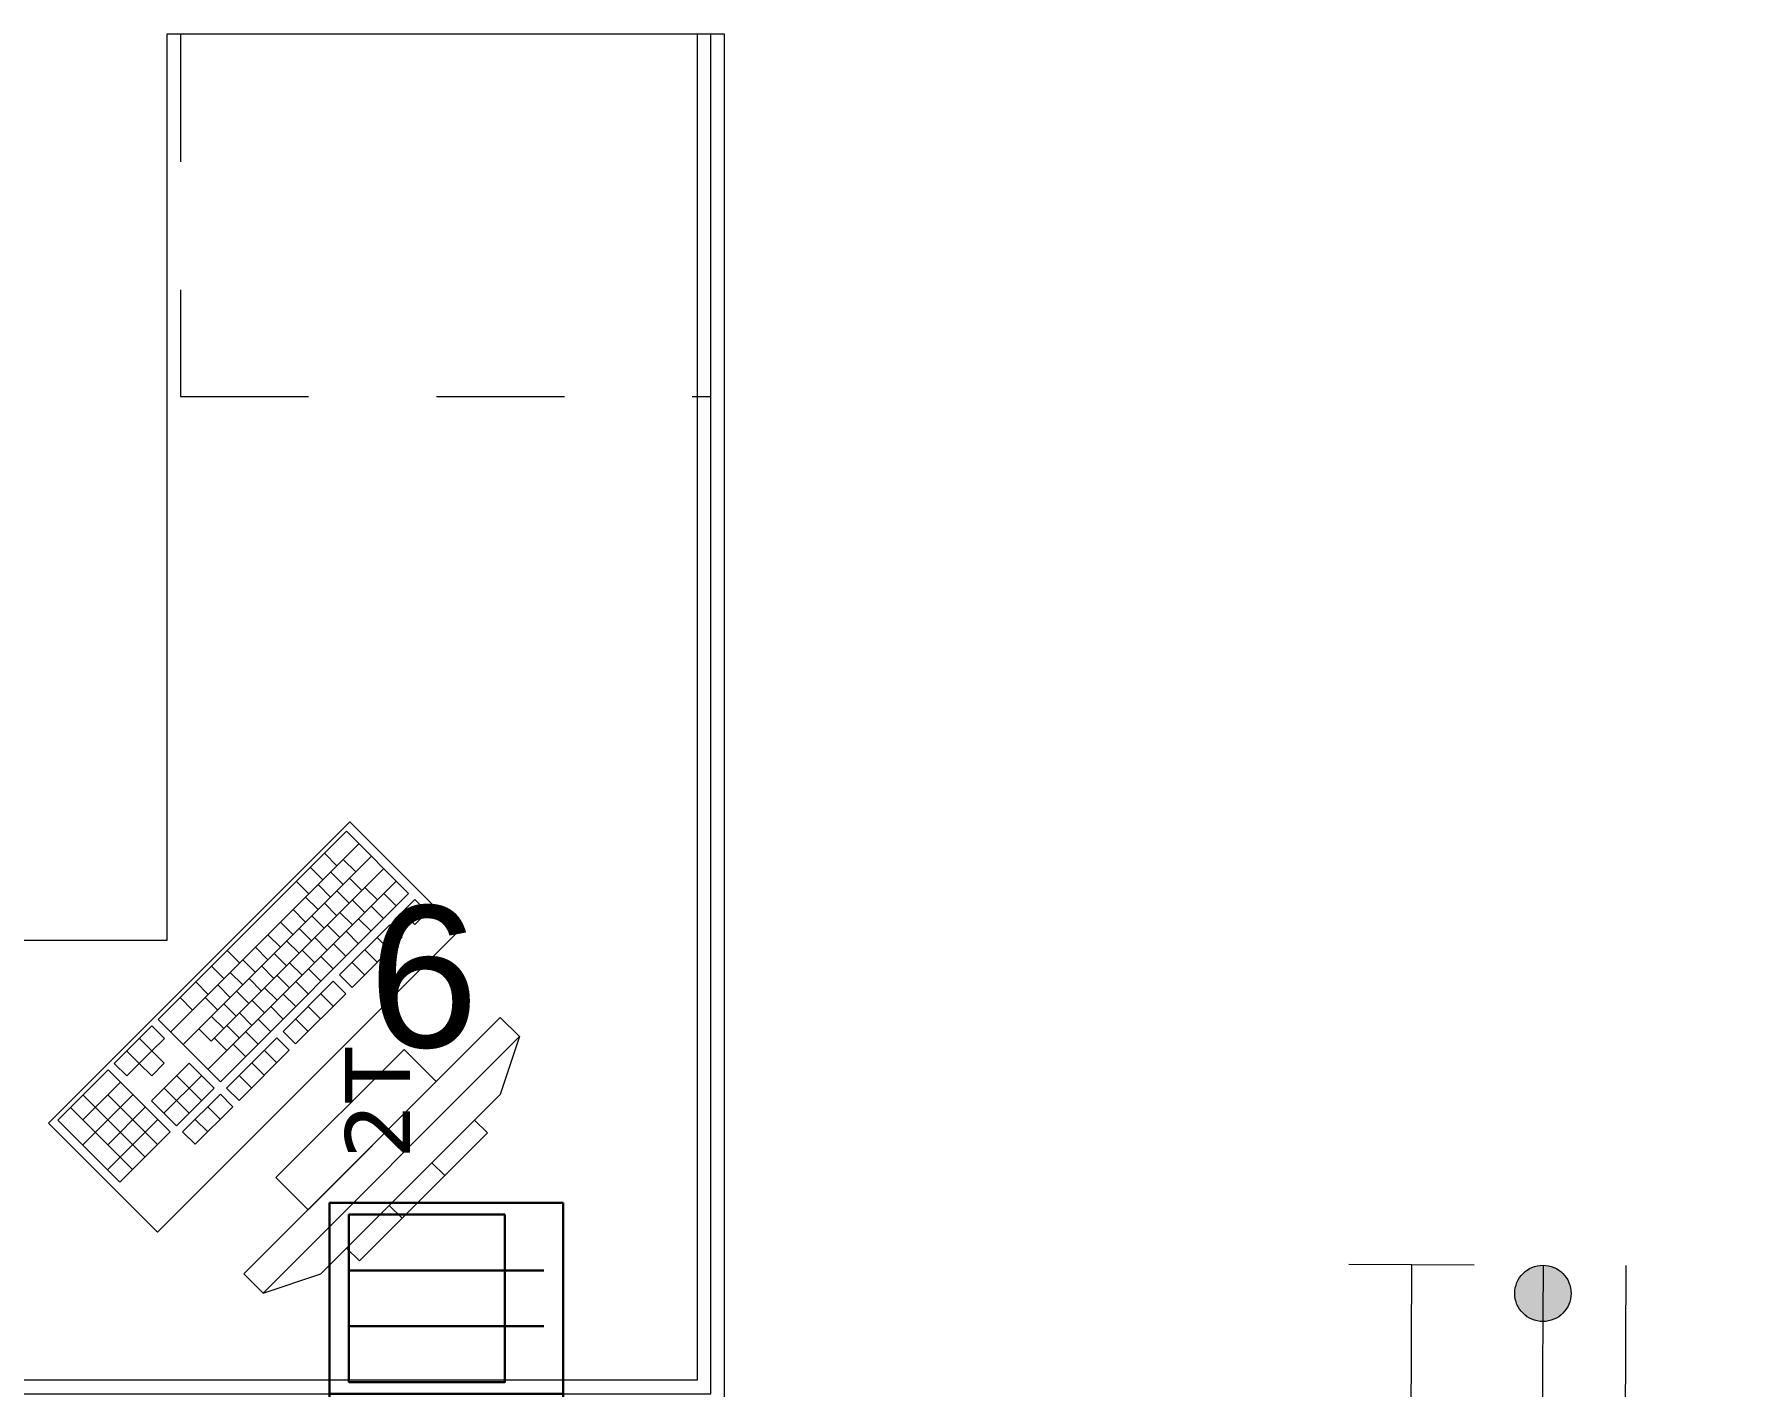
# Model space of a CAD drawing. Header units: inches. Extents: x -19 to 5698, y -728 to 92.
# Drawn here: x 224.433 to 226.312, y 34.992 to 36.485 of the extents above; entities that cross this region are included whole.
import ezdxf

# ---------------------------------------------------------------- set-up
doc = ezdxf.new("R2010")
doc.units = ezdxf.units.IN
doc.header["$MEASUREMENT"] = 0
for name, pattern in [('HIDDEN', [0.375, 0.25, -0.125]), ('Rayas', [0.282222, 0.141111, -0.141111]), ('RAYITAS', [0.375, 0.25, -0.125])]:
    doc.linetypes.add(name, pattern=pattern)
doc.layers.get('0').update_dxf_attribs({"color": 61})
for name, color, linetype, lineweight in [('00 conduct tomacorr', 120, 'HIDDEN', 30), ('00 IE LUZ EMERGENCIA', 253, 'Continuous', 0), ('T-TECHO-E', 150, 'Continuous', 20), ('TOMACORRIENTE', 22, 'RAYITAS', 9)]:
    doc.layers.add(name, color=color, linetype=linetype, lineweight=lineweight)
doc.layers.add('Interior - Mobiliario', color=7, linetype='Continuous')
doc.styles.add('Annotative', font='arial.ttf')

# ---------------------------------------------------------------- blocks, each defined once
blk = doc.blocks.new('CAJA POP UP 6 MODULOS')
at = {"layer": '00 conduct tomacorr', "linetype": 'Continuous'}
for p, q in [((-0.095, -0.165), (-0.095, -0.0151)), ((-0.052, -0.165), (-0.052, -0.0151)), ((0.052, -0.165), (0.052, -0.0151)), ((0.095, -0.165), (0.095, -0.0151)), ((0, -0.165), (0, -0.18))]:
    blk.add_line(p, q, dxfattribs=at)
for points in [[(-0.147, 0), (0.147, 0), (0.147, -0.18), (-0.147, -0.18)], [(0, 0), (0.147, 0), (0.147, -0.18), (0, -0.18)]]:
    blk.add_lwpolyline(points, close=True, dxfattribs=at)
for points in [[(-0.138, -0.045), (-0.009, -0.045), (-0.009, -0.165), (-0.138, -0.165), (-0.138, -0.045)], [(0.009, -0.045), (0.138, -0.045), (0.138, -0.165), (0.009, -0.165), (0.009, -0.045)]]:
    blk.add_lwpolyline(points, dxfattribs=at)
at = {"color": 1, "insert": (-0.1807, -0.168), "char_height": 0.05, "attachment_point": 1, "rotation": 180}
blk.add_mtext_dynamic_manual_height_columns('{\\fVerdana|b0|i0|c0|p34;2T}', width=0.000481, gutter_width=0.1561, heights=[0], dxfattribs=at)
blk = doc.blocks.new('a')
at = {"layer": 'TOMACORRIENTE', "ltscale": 0.05}
h = blk.add_hatch(color=4, dxfattribs=at)
edge = h.paths.add_edge_path()
edge.add_arc((0, 0.0752), 0.0211, 0, 360)
at = {"layer": 'TOMACORRIENTE', "color": 4}
for p, q in [((-0.1455, 0.0963), (-0.0515, 0.0963)), ((-0.0985, 0.0963), (-0.0985, -0.0966)), ((0, 0.0963), (0, -0.0963)), ((0.0623, -0.0963), (0.0623, 0.0963))]:
    blk.add_line(p, q, dxfattribs=at)
blk.add_circle((0, 0.0752), 0.0211, dxfattribs=at)
blk = doc.blocks.new('CABLE 3FACE')
at = {"layer": 'T-TECHO-E', "rotation": 59.94170052614085}
blk.add_blockref('a', (0, 0), dxfattribs=at)

msp = doc.modelspace()

# ---------------------------------------------------------------- linework, layer by layer
at = {"layer": 'Interior - Mobiliario', "color": 175, "linetype": 'Rayas', "lineweight": 13}
for p, q in [((224.5951, 36.4847), (224.5951, 36.0847)), ((224.5951, 36.0847), (225.1801, 36.0847))]:
    msp.add_line(p, q, dxfattribs=at)
at = {"layer": 'Interior - Mobiliario', "color": 175, "linetype": 'Continuous', "lineweight": 13}
for p, q in [((225.1951, 36.4847), (225.1651, 36.4847)), ((225.1651, 36.4847), (225.1651, 34.9997)), ((225.1951, 34.9997), (225.1951, 36.4847)), ((224.7782, 35.6052), (224.5705, 35.3975)), ((224.8467, 35.5366), (224.7782, 35.6052)), ((224.7919, 35.5915), (224.5842, 35.3838)), ((224.7539, 35.5809), (224.7676, 35.5672)), ((224.8056, 35.5778), (224.5979, 35.37)), ((224.8193, 35.564), (224.6289, 35.3736)), ((224.7384, 35.5654), (224.7521, 35.5517)), ((224.7607, 35.5603), (224.7744, 35.5466)), ((224.7746, 35.5742), (224.7883, 35.5604)), ((224.833, 35.5503), (224.6253, 35.3426)), ((224.7228, 35.5498), (224.7365, 35.5361)), ((224.7469, 35.5465), (224.7606, 35.5327)), ((224.7814, 35.5535), (224.7951, 35.5398)), ((224.7985, 35.5433), (224.8122, 35.5296)), ((224.639, 35.3289), (224.8467, 35.5366)), ((224.733, 35.5326), (224.7467, 35.5189)), ((224.7537, 35.5258), (224.7674, 35.5121)), ((224.7675, 35.5397), (224.7812, 35.526)), ((224.7847, 35.5294), (224.7984, 35.5157)), ((224.8053, 35.5226), (224.819, 35.5089)), ((224.8192, 35.5365), (224.8329, 35.5228)), ((224.8536, 35.5298), (224.8397, 35.5159)), ((224.8673, 35.516), (224.8536, 35.5298)), ((224.7053, 35.5049), (224.719, 35.4912)), ((224.7192, 35.5188), (224.7329, 35.5051)), ((224.7398, 35.512), (224.7535, 35.4983)), ((224.7708, 35.5156), (224.7846, 35.5019)), ((224.7915, 35.5088), (224.8052, 35.4951)), ((224.8397, 35.5159), (224.8535, 35.5022)), ((224.8535, 35.5022), (224.8673, 35.516)), ((224.6915, 35.4911), (224.7052, 35.4774)), ((224.726, 35.4981), (224.7397, 35.4844)), ((224.7431, 35.4879), (224.7569, 35.4742)), ((224.757, 35.5017), (224.7707, 35.488)), ((224.8259, 35.5021), (224.7705, 35.4467)), ((224.7776, 35.4949), (224.7913, 35.4812)), ((224.7842, 35.433), (224.8396, 35.4883)), ((224.812, 35.4882), (224.8258, 35.4745)), ((224.8396, 35.4883), (224.8259, 35.5021)), ((224.6466, 35.4736), (224.6603, 35.4599)), ((224.6776, 35.4772), (224.6913, 35.4635)), ((224.6983, 35.4704), (224.712, 35.4567)), ((224.7121, 35.4843), (224.7258, 35.4706)), ((224.7293, 35.474), (224.743, 35.4603)), ((224.7499, 35.4672), (224.7636, 35.4535)), ((224.7638, 35.4811), (224.7775, 35.4674)), ((224.7982, 35.4744), (224.8119, 35.4607)), ((224.6293, 35.4563), (224.643, 35.4426)), ((224.6499, 35.4495), (224.6637, 35.4358)), ((224.6638, 35.4634), (224.6775, 35.4497)), ((224.6844, 35.4566), (224.6981, 35.4429)), ((224.7154, 35.4602), (224.7292, 35.4465)), ((224.7361, 35.4534), (224.7498, 35.4397)), ((224.7844, 35.4605), (224.7981, 35.4468)), ((224.612, 35.439), (224.6257, 35.4253)), ((224.6361, 35.4357), (224.6498, 35.422)), ((224.6567, 35.4289), (224.6704, 35.4152)), ((224.6706, 35.4427), (224.6843, 35.429)), ((224.6878, 35.4325), (224.7015, 35.4188)), ((224.7016, 35.4463), (224.7153, 35.4326)), ((224.7636, 35.4397), (224.7082, 35.3844)), ((224.7222, 35.4395), (224.736, 35.4258)), ((224.7773, 35.426), (224.7636, 35.4397)), ((224.7705, 35.4467), (224.7842, 35.433)), ((224.5947, 35.4217), (224.6084, 35.408)), ((224.6222, 35.4218), (224.636, 35.4081)), ((224.6429, 35.415), (224.6566, 35.4013)), ((224.6739, 35.4186), (224.6876, 35.4049)), ((224.6945, 35.4118), (224.7083, 35.3981)), ((224.7084, 35.4257), (224.7221, 35.412)), ((224.7219, 35.3706), (224.7773, 35.426)), ((224.7359, 35.4121), (224.7496, 35.3983)), ((224.7497, 35.4259), (224.7634, 35.4122)), ((224.5635, 35.3905), (224.522, 35.349)), ((224.5772, 35.3768), (224.5635, 35.3905)), ((224.5705, 35.3975), (224.639, 35.3289)), ((224.629, 35.4012), (224.6427, 35.3875)), ((224.6462, 35.3909), (224.6599, 35.3772)), ((224.6601, 35.4048), (224.6738, 35.3911)), ((224.9478, 35.3999), (224.665, 35.117)), ((224.6807, 35.398), (224.6944, 35.3843)), ((224.722, 35.3982), (224.7357, 35.3845)), ((224.969, 35.3787), (224.9478, 35.3999)), ((224.5497, 35.3767), (224.5634, 35.363)), ((224.5634, 35.363), (224.5772, 35.3768)), ((224.6152, 35.3873), (224.6289, 35.3736)), ((224.6324, 35.3771), (224.6461, 35.3634)), ((224.7013, 35.3774), (224.6459, 35.322)), ((224.6668, 35.3842), (224.6806, 35.3704)), ((224.6862, 35.0958), (224.969, 35.3787)), ((224.715, 35.3637), (224.7013, 35.3774)), ((224.7082, 35.3844), (224.7219, 35.3706)), ((224.969, 35.3787), (224.9478, 35.315)), ((224.5358, 35.3628), (224.5495, 35.3491)), ((224.5634, 35.363), (224.5495, 35.3491)), ((224.5771, 35.3493), (224.5634, 35.363)), ((224.653, 35.3703), (224.6667, 35.3566)), ((224.6596, 35.3083), (224.715, 35.3637)), ((224.6874, 35.3636), (224.7011, 35.3499)), ((224.8418, 35.3645), (224.7003, 35.2231)), ((224.8771, 35.3292), (224.8418, 35.3645)), ((224.5151, 35.3421), (224.4597, 35.2867)), ((224.5836, 35.2735), (224.5151, 35.3421)), ((224.522, 35.349), (224.5357, 35.3353)), ((224.5357, 35.3353), (224.5495, 35.3491)), ((224.5495, 35.3491), (224.5633, 35.3354)), ((224.6047, 35.3494), (224.5631, 35.3079)), ((224.5633, 35.3354), (224.5771, 35.3493)), ((224.6184, 35.3357), (224.5768, 35.2941)), ((224.5908, 35.3356), (224.6182, 35.3081)), ((224.6321, 35.322), (224.6047, 35.3494)), ((224.6597, 35.3359), (224.6734, 35.3222)), ((224.6736, 35.3497), (224.6873, 35.336)), ((224.5288, 35.3284), (224.4872, 35.2868)), ((224.577, 35.3217), (224.6044, 35.2943)), ((224.5906, 35.2804), (224.6321, 35.322)), ((224.6459, 35.322), (224.6596, 35.3083)), ((224.7357, 35.1877), (224.8771, 35.3292)), ((224.4735, 35.3005), (224.5421, 35.232)), ((224.5425, 35.3146), (224.4871, 35.2593)), ((224.4874, 35.3144), (224.5559, 35.2458)), ((224.5562, 35.3009), (224.5147, 35.2594)), ((224.5149, 35.3145), (224.5698, 35.2597)), ((224.5631, 35.3079), (224.5906, 35.2804)), ((224.639, 35.3151), (224.5974, 35.2736)), ((224.6111, 35.2599), (224.6527, 35.3014)), ((224.6251, 35.3013), (224.6388, 35.2876)), ((224.6527, 35.3014), (224.639, 35.3151)), ((224.9478, 35.315), (224.7498, 35.117)), ((224.4597, 35.2867), (224.5282, 35.2181)), ((224.5699, 35.2872), (224.5145, 35.2318)), ((224.6113, 35.2874), (224.625, 35.2737)), ((224.9195, 35.2867), (224.7781, 35.1453)), ((224.9337, 35.2726), (224.9195, 35.2867)), ((224.5282, 35.2181), (224.5836, 35.2735)), ((224.5974, 35.2736), (224.6111, 35.2599)), ((224.7923, 35.1312), (224.9337, 35.2726)), ((224.7003, 35.2231), (224.7357, 35.1877)), ((224.8724, 35.2396), (224.8865, 35.2254)), ((224.8253, 35.1924), (224.8394, 35.1783)), ((224.7781, 35.1453), (224.7923, 35.1312)), ((224.665, 35.117), (224.6862, 35.0958)), ((224.6862, 35.0958), (224.7498, 35.117)), ((225.1651, 34.9997), (223.8801, 34.9997)), ((225.1951, 34.9697), (225.1951, 34.9997))]:
    msp.add_line(p, q, dxfattribs=at)
at = {"layer": 'Interior - Mobiliario', "color": 175, "linetype": 'Continuous', "lineweight": 13, "flags": 128}
for points in [[(225.1801, 34.9847), (225.1801, 36.4847), (224.5801, 36.4847), (224.5801, 35.4847), (223.8801, 35.4847), (223.8801, 34.9847)], [(224.9019, 35.4953), (224.7817, 35.6155), (224.4493, 35.2832), (224.5695, 35.163)]]:
    msp.add_lwpolyline(points, close=True, dxfattribs=at)

# ---------------------------------------------------------------- block references
at = {"layer": '00 conduct tomacorr'}
for name, p, xscale, yscale, zscale, rotation in [('CAJA POP UP 6 MODULOS', (225.0173, 34.9847, 0), 1.432830642179531, 1.432830642179531, 1.432830642179531, 269.9999999999999), ('CABLE 3FACE', (226.0974, 34.9847, 0), 1.47256122672843, 1.47256122672843, 1.47256122672843, 299.7894777823319)]:
    msp.add_blockref(name, p, dxfattribs=dict(at, xscale=xscale, yscale=yscale, zscale=zscale, rotation=rotation))

# ---------------------------------------------------------------- texts
at = {"layer": '00 IE LUZ EMERGENCIA', "style": 'Annotative'}
msp.add_attdef('6', (224.8025, 35.3669, 0), '', height=0.1562, dxfattribs=at)

doc.saveas('drawing.dxf')
